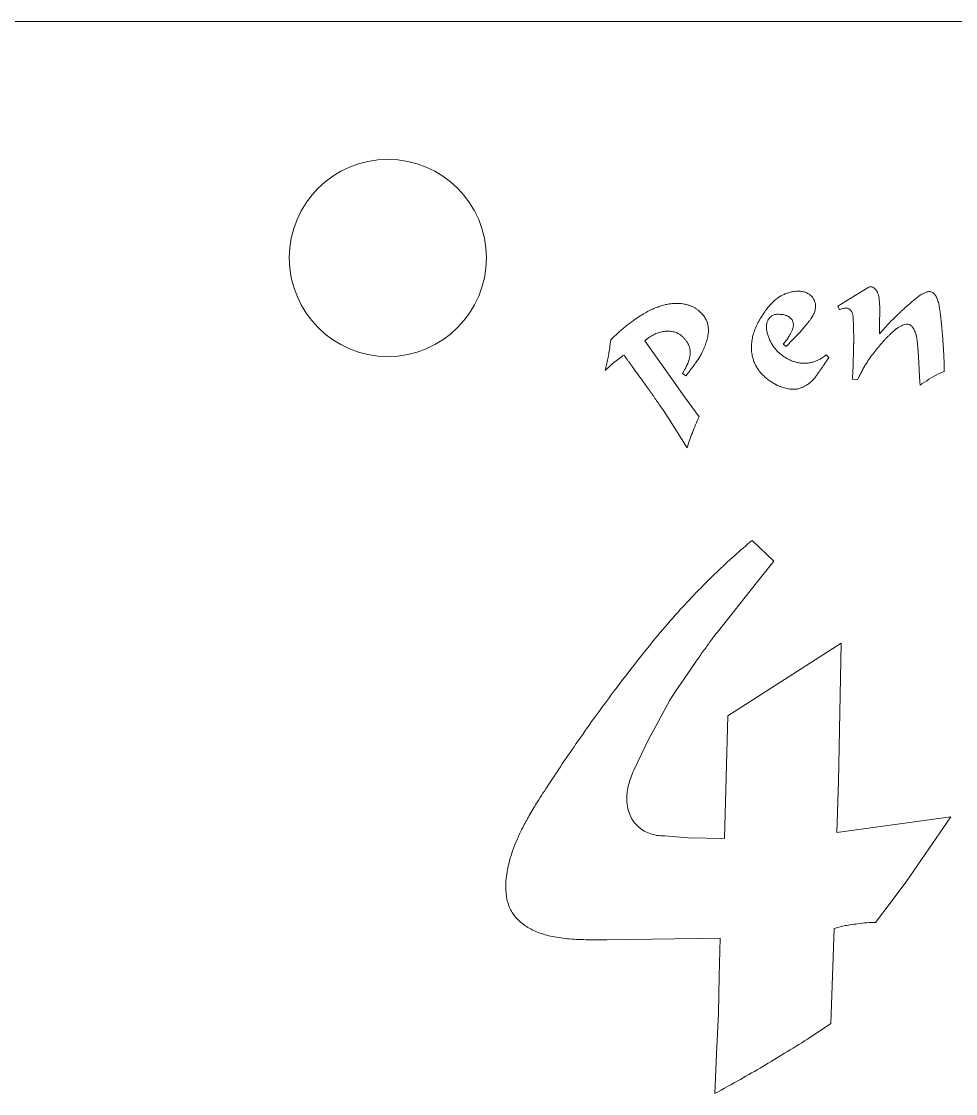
# Model space of a CAD drawing. Header units: millimetres. Extents: x -30 to 30, y -30 to 30.
# Drawn here: x -9.29 to 14.4, y 2.8 to 30 of the extents above; entities that cross this region are included whole.
import ezdxf

# ---------------------------------------------------------------- set-up
doc = ezdxf.new("R2010")
doc.units = ezdxf.units.MM

msp = doc.modelspace()

# ---------------------------------------------------------------- linework, layer by layer
at = {"color": 7, "linetype": 'Continuous', "lineweight": 15}
for p, q in [((22, 30), (-22, 30)), ((12.183, 23.251), (11.41, 22.774)), ((11.41, 22.774), (11.459, 22.684)), ((11.459, 22.684), (11.502, 22.708)), ((12.47, 22.343), (12.479, 22.663)), ((12.479, 22.663), (12.476, 22.691)), ((11.798, 22.518), (11.803, 22.417)), ((11.803, 22.417), (11.806, 22.334)), ((11.806, 22.334), (11.815, 21.843)), ((12.469, 22.27), (12.47, 22.343)), ((12.778, 22.41), (12.472, 22.078)), ((5.882, 22.141), (5.653, 21.927)), ((10.272, 21.933), (10.426, 22.088)), ((10.426, 22.088), (10.445, 22.108)), ((10.445, 22.108), (10.603, 22.292)), ((12.472, 22.078), (12.469, 22.27)), ((14.099, 21.532), (14.064, 22.061)), ((5.653, 21.927), (5.633, 21.763)), ((6.521, 21.9), (6.62, 21.98)), ((7.162, 20.989), (6.521, 21.9)), ((10.077, 21.87), (10.029, 21.812)), ((10.029, 21.812), (10.106, 21.751)), ((10.106, 21.751), (10.272, 21.933)), ((11.117, 21.54), (11.062, 21.498)), ((11.186, 21.472), (11.117, 21.54)), ((13.458, 21.488), (13.492, 20.839)), ((14.109, 21.311), (14.099, 21.532)), ((11.12, 21.376), (11.186, 21.472)), ((14.11, 21.223), (14.109, 21.311)), ((14.111, 21.123), (14.11, 21.223)), ((7.528, 20.476), (7.162, 20.989)), ((7.542, 21.186), (7.475, 21.067)), ((7.475, 21.067), (7.556, 21.006)), ((7.556, 21.006), (7.664, 21.148)), ((11.908, 20.905), (11.935, 20.958)), ((11.935, 20.958), (11.957, 21.002)), ((13.964, 21.057), (14.111, 21.123)), ((11.781, 20.925), (11.908, 20.905)), ((13.492, 20.839), (13.497, 20.775)), ((7.893, 19.967), (7.528, 20.476)), ((6.992, 20.127), (7.119, 19.937)), ((7.119, 19.937), (7.589, 19.186)), ((9.238, 16.836), (9.787, 16.31)), ((9.787, 16.31), (9.346, 15.761)), ((9.346, 15.761), (8.36, 14.511)), ((8.623, 12.383), (11.497, 14.226)), ((11.497, 14.226), (11.43, 10.717)), ((7.681, 13.569), (7.288, 12.998)), ((7.288, 12.998), (7.154, 12.779)), ((7.154, 12.779), (6.739, 12.012)), ((8.537, 9.271), (8.623, 12.383)), ((6.739, 12.012), (6.628, 11.815)), ((6.628, 11.815), (6.235, 11.003)), ((11.43, 10.717), (11.386, 9.423)), ((11.386, 9.423), (14.282, 9.82)), ((14.282, 9.82), (13.162, 8.196)), ((7.024, 9.338), (7.614, 9.293)), ((7.614, 9.293), (8.537, 9.271)), ((13.162, 8.196), (12.769, 7.669)), ((12.769, 7.669), (12.372, 7.143)), ((11.319, 6.99), (11.234, 4.58)), ((11.563, 7.057), (11.319, 6.99)), ((5.556, 6.705), (5.093, 6.705)), ((8.426, 6.749), (5.556, 6.705)), ((8.404, 5.785), (8.426, 6.749)), ((8.382, 4.843), (8.404, 5.785)), ((8.338, 3.812), (8.382, 4.843)), ((11.234, 4.58), (10.64, 4.183)), ((8.296, 2.803), (8.338, 3.812))]:
    msp.add_line(p, q, dxfattribs=at)
msp.add_circle((0, 24), 2.5, dxfattribs=at)
for points, knots in [([(9.562, 22.637), (9.588, 22.672), (9.638, 22.74), (9.716, 22.83), (9.792, 22.908), (9.869, 22.972), (9.947, 23.026), (10.029, 23.069), (10.115, 23.105), (10.176, 23.122), (10.206, 23.131)], [0, 0, 0, 0, 0.1578396, 0.3028062, 0.4327535, 0.5508086, 0.6624606, 0.7735101, 0.8862339, 1, 1, 1, 1]), ([(10.206, 23.131), (10.226, 23.135), (10.266, 23.144), (10.324, 23.153), (10.381, 23.158), (10.434, 23.158), (10.486, 23.153), (10.535, 23.144), (10.581, 23.131), (10.625, 23.113), (10.665, 23.092), (10.702, 23.068), (10.735, 23.04), (10.764, 23.011), (10.788, 22.978), (10.809, 22.942), (10.826, 22.904), (10.833, 22.877), (10.837, 22.864)], [0, 0, 0, 0, 0.081217, 0.158806, 0.23152, 0.302256, 0.368953, 0.433921, 0.496723, 0.558237, 0.617659, 0.675559, 0.730673, 0.783745, 0.837403, 0.890369, 0.944061, 1, 1, 1, 1]), ([(12.183, 23.251), (12.194, 23.257), (12.216, 23.269), (12.241, 23.269), (12.253, 23.269)], [0, 0, 0, 0, 0.510462, 1, 1, 1, 1]), ([(12.253, 23.269), (12.268, 23.266), (12.3, 23.26), (12.343, 23.231), (12.383, 23.187), (12.404, 23.151), (12.416, 23.132)], [0, 0, 0, 0, 0.20637, 0.431695, 0.693607, 1, 1, 1, 1]), ([(12.416, 23.132), (12.42, 23.121), (12.43, 23.1), (12.442, 23.064), (12.45, 23.023), (12.46, 22.977), (12.466, 22.922), (12.471, 22.856), (12.475, 22.777), (12.476, 22.721), (12.476, 22.691)], [0, 0, 0, 0, 0.074824, 0.158836, 0.252649, 0.354832, 0.475292, 0.623359, 0.797746, 1, 1, 1, 1]), ([(12.778, 22.41), (12.809, 22.44), (12.868, 22.5), (12.956, 22.585), (13.04, 22.666), (13.15, 22.765), (13.287, 22.885), (13.414, 22.987), (13.499, 23.052), (13.54, 23.078), (13.579, 23.101), (13.615, 23.12), (13.651, 23.133), (13.684, 23.142), (13.716, 23.147), (13.736, 23.147), (13.746, 23.146)], [0, 0, 0, 0, 0.104076, 0.203243, 0.297885, 0.387675, 0.563345, 0.740718, 0.783535, 0.823025, 0.859009, 0.892519, 0.922838, 0.950488, 0.97645, 1, 1, 1, 1]), ([(13.746, 23.146), (13.757, 23.145), (13.781, 23.141), (13.814, 23.126), (13.844, 23.103), (13.873, 23.073), (13.898, 23.034), (13.922, 22.988), (13.944, 22.935), (13.956, 22.896), (13.962, 22.876)], [0, 0, 0, 0, 0.095324, 0.192014, 0.293544, 0.405589, 0.529917, 0.670018, 0.825802, 1, 1, 1, 1]), ([(6.264, 22.439), (6.313, 22.472), (6.408, 22.536), (6.549, 22.62), (6.683, 22.689), (6.81, 22.744), (6.931, 22.787), (7.048, 22.819), (7.16, 22.839), (7.234, 22.844), (7.27, 22.847)], [0, 0, 0, 0, 0.161335, 0.310874, 0.447404, 0.57255, 0.688483, 0.797953, 0.901688, 1, 1, 1, 1]), ([(7.27, 22.847), (7.299, 22.847), (7.356, 22.848), (7.44, 22.843), (7.52, 22.831), (7.596, 22.813), (7.668, 22.79), (7.735, 22.761), (7.798, 22.727), (7.854, 22.686), (7.906, 22.643), (7.953, 22.598), (7.994, 22.553), (8.017, 22.521), (8.029, 22.505)], [0, 0, 0, 0, 0.100256, 0.196905, 0.289066, 0.378785, 0.465735, 0.549409, 0.630999, 0.71108, 0.789265, 0.862859, 0.933314, 1, 1, 1, 1]), ([(10.837, 22.864), (10.842, 22.838), (10.852, 22.785), (10.843, 22.702), (10.82, 22.615), (10.784, 22.542), (10.745, 22.478), (10.706, 22.423), (10.658, 22.359), (10.622, 22.315), (10.603, 22.292)], [0, 0, 0, 0, 0.12157, 0.24964, 0.387244, 0.53968, 0.628842, 0.734518, 0.858676, 1, 1, 1, 1]), ([(13.962, 22.876), (13.965, 22.866), (13.972, 22.843), (13.979, 22.805), (13.988, 22.761), (13.992, 22.73), (13.994, 22.713)], [0, 0, 0, 0, 0.198316, 0.429351, 0.695419, 1, 1, 1, 1]), ([(9.249, 21.486), (9.24, 21.53), (9.222, 21.618), (9.217, 21.754), (9.23, 21.895), (9.259, 22.039), (9.307, 22.186), (9.373, 22.337), (9.458, 22.488), (9.527, 22.586), (9.562, 22.637)], [0, 0, 0, 0, 0.107961, 0.218138, 0.331842, 0.450727, 0.576549, 0.709028, 0.849889, 1, 1, 1, 1]), ([(11.618, 22.729), (11.599, 22.729), (11.559, 22.729), (11.521, 22.715), (11.502, 22.708)], [0, 0, 0, 0, 0.472102, 1, 1, 1, 1]), ([(11.798, 22.518), (11.796, 22.533), (11.794, 22.561), (11.782, 22.601), (11.767, 22.637), (11.744, 22.667), (11.719, 22.693), (11.688, 22.712), (11.655, 22.725), (11.63, 22.728), (11.618, 22.729)], [0, 0, 0, 0, 0.146095, 0.279035, 0.405005, 0.52758, 0.645475, 0.761386, 0.877196, 1, 1, 1, 1]), ([(13.994, 22.713), (14.001, 22.667), (14.016, 22.57), (14.034, 22.415), (14.051, 22.244), (14.06, 22.124), (14.064, 22.061)], [0, 0, 0, 0, 0.212988, 0.450556, 0.712855, 1, 1, 1, 1]), ([(5.882, 22.141), (5.915, 22.169), (5.981, 22.225), (6.078, 22.302), (6.172, 22.373), (6.234, 22.417), (6.264, 22.439)], [0, 0, 0, 0, 0.271701, 0.529511, 0.771681, 1, 1, 1, 1]), ([(8.029, 22.505), (8.046, 22.477), (8.081, 22.42), (8.114, 22.325), (8.131, 22.222), (8.131, 22.133), (8.123, 22.058), (8.113, 21.998), (8.099, 21.936), (8.08, 21.871), (8.057, 21.804), (8.03, 21.734), (7.999, 21.662), (7.975, 21.613), (7.963, 21.588)], [0, 0, 0, 0, 0.103005, 0.205427, 0.311675, 0.423955, 0.483154, 0.546295, 0.612236, 0.681356, 0.755184, 0.832993, 0.914258, 1, 1, 1, 1]), ([(9.82, 22.565), (9.799, 22.559), (9.759, 22.547), (9.708, 22.511), (9.664, 22.465), (9.632, 22.407), (9.61, 22.341), (9.601, 22.267), (9.606, 22.186), (9.617, 22.131), (9.623, 22.102)], [0, 0, 0, 0, 0.1135825, 0.220978, 0.3305501, 0.4466919, 0.569141, 0.700419, 0.8425734, 1, 1, 1, 1]), ([(9.907, 22.571), (9.891, 22.572), (9.862, 22.572), (9.833, 22.567), (9.82, 22.565)], [0, 0, 0, 0, 0.5427188, 1, 1, 1, 1]), ([(10.279, 22.358), (10.275, 22.374), (10.265, 22.407), (10.238, 22.449), (10.204, 22.486), (10.161, 22.515), (10.109, 22.539), (10.049, 22.557), (9.981, 22.568), (9.932, 22.57), (9.907, 22.571)], [0, 0, 0, 0, 0.1098526, 0.215338, 0.3210824, 0.432465, 0.553476, 0.687247, 0.8344633, 1, 1, 1, 1]), ([(10.264, 22.194), (10.269, 22.209), (10.279, 22.236), (10.287, 22.279), (10.287, 22.319), (10.282, 22.345), (10.279, 22.358)], [0, 0, 0, 0, 0.273856, 0.526728, 0.767923, 1, 1, 1, 1]), ([(13.184, 22.322), (13.169, 22.321), (13.135, 22.321), (13.081, 22.306), (13.022, 22.279), (12.968, 22.25), (12.922, 22.22), (12.885, 22.192), (12.845, 22.161), (12.804, 22.124), (12.759, 22.084), (12.714, 22.039), (12.665, 21.991), (12.632, 21.956), (12.616, 21.938)], [0, 0, 0, 0, 0.065965, 0.143547, 0.235829, 0.343202, 0.403745, 0.469602, 0.542629, 0.62131, 0.706557, 0.797042, 0.895501, 1, 1, 1, 1]), ([(13.392, 22.07), (13.385, 22.09), (13.373, 22.126), (13.35, 22.175), (13.326, 22.217), (13.301, 22.253), (13.274, 22.281), (13.246, 22.302), (13.216, 22.317), (13.195, 22.32), (13.184, 22.322)], [0, 0, 0, 0, 0.176377, 0.332911, 0.474055, 0.599408, 0.712227, 0.812566, 0.908018, 1, 1, 1, 1]), ([(7.478, 22.001), (7.466, 22.013), (7.442, 22.035), (7.401, 22.064), (7.358, 22.088), (7.311, 22.108), (7.262, 22.123), (7.209, 22.135), (7.154, 22.141), (7.076, 22.145), (6.975, 22.136), (6.854, 22.106), (6.734, 22.053), (6.659, 22.005), (6.62, 21.98)], [0, 0, 0, 0, 0.0534352, 0.1065567, 0.1604122, 0.2139658, 0.2698026, 0.32732, 0.3875312, 0.450232, 0.5795048, 0.7115672, 0.8511983, 1, 1, 1, 1]), ([(9.623, 22.102), (9.633, 22.068), (9.651, 22.003), (9.689, 21.91), (9.734, 21.821), (9.789, 21.74), (9.85, 21.665), (9.917, 21.597), (9.99, 21.535), (10.042, 21.5), (10.069, 21.482)], [0, 0, 0, 0, 0.132364, 0.260125, 0.386766, 0.511712, 0.634872, 0.756799, 0.878548, 1, 1, 1, 1]), ([(10.077, 21.87), (10.09, 21.889), (10.114, 21.923), (10.149, 21.972), (10.176, 22.018), (10.207, 22.068), (10.237, 22.126), (10.256, 22.172), (10.264, 22.194)], [0, 0, 0, 0, 0.179233, 0.339863, 0.480536, 0.601277, 0.813027, 1, 1, 1, 1]), ([(13.458, 21.488), (13.456, 21.528), (13.451, 21.603), (13.443, 21.708), (13.434, 21.799), (13.427, 21.876), (13.419, 21.941), (13.41, 21.994), (13.402, 22.036), (13.395, 22.06), (13.392, 22.07)], [0, 0, 0, 0, 0.20406, 0.384555, 0.539363, 0.670551, 0.780502, 0.871677, 0.945143, 1, 1, 1, 1]), ([(5.514, 21.147), (5.526, 21.195), (5.55, 21.293), (5.581, 21.443), (5.61, 21.6), (5.625, 21.708), (5.633, 21.763)], [0, 0, 0, 0, 0.237038, 0.479314, 0.73297, 1, 1, 1, 1]), ([(7.578, 21.882), (7.563, 21.902), (7.533, 21.944), (7.497, 21.982), (7.478, 22.001)], [0, 0, 0, 0, 0.483996, 1, 1, 1, 1]), ([(7.542, 21.186), (7.561, 21.224), (7.595, 21.294), (7.633, 21.398), (7.66, 21.491), (7.672, 21.577), (7.671, 21.657), (7.653, 21.735), (7.623, 21.811), (7.593, 21.858), (7.578, 21.882)], [0, 0, 0, 0, 0.169867, 0.318904, 0.449671, 0.563523, 0.669224, 0.774609, 0.884359, 1, 1, 1, 1]), ([(11.802, 21.285), (11.802, 21.328), (11.804, 21.409), (11.807, 21.52), (11.809, 21.615), (11.812, 21.694), (11.812, 21.755), (11.814, 21.799), (11.814, 21.827), (11.815, 21.84), (11.815, 21.843)], [0, 0, 0, 0, 0.231016, 0.431243, 0.601869, 0.741679, 0.851858, 0.931251, 0.981012, 1, 1, 1, 1]), ([(12.616, 21.938), (12.576, 21.895), (12.497, 21.808), (12.385, 21.673), (12.277, 21.533), (12.21, 21.436), (12.177, 21.387)], [0, 0, 0, 0, 0.248971, 0.497983, 0.748179, 1, 1, 1, 1]), ([(5.989, 21.538), (5.944, 21.506), (5.857, 21.444), (5.734, 21.347), (5.619, 21.249), (5.549, 21.181), (5.514, 21.147)], [0, 0, 0, 0, 0.265318, 0.520787, 0.764493, 1, 1, 1, 1]), ([(6.992, 20.127), (6.934, 20.211), (6.82, 20.375), (6.652, 20.616), (6.488, 20.844), (6.358, 21.026), (6.259, 21.161), (6.196, 21.25), (6.14, 21.326), (6.093, 21.391), (6.055, 21.444), (6.025, 21.486), (6.004, 21.516), (5.993, 21.532), (5.989, 21.538)], [0, 0, 0, 0, 0.176859, 0.346524, 0.508815, 0.663607, 0.734926, 0.797855, 0.85253, 0.898728, 0.936761, 0.966317, 0.987396, 1, 1, 1, 1]), ([(7.963, 21.588), (7.948, 21.558), (7.916, 21.494), (7.865, 21.417), (7.815, 21.351), (7.772, 21.29), (7.72, 21.222), (7.684, 21.173), (7.664, 21.148)], [0, 0, 0, 0, 0.193282, 0.400007, 0.517882, 0.657056, 0.818003, 1, 1, 1, 1]), ([(9.742, 20.847), (9.71, 20.868), (9.647, 20.909), (9.562, 20.978), (9.486, 21.051), (9.42, 21.13), (9.362, 21.212), (9.314, 21.299), (9.276, 21.391), (9.258, 21.454), (9.249, 21.486)], [0, 0, 0, 0, 0.1383484, 0.2699661, 0.3975194, 0.5209569, 0.6413858, 0.7606802, 0.8798358, 1, 1, 1, 1]), ([(10.746, 21.349), (10.773, 21.357), (10.827, 21.372), (10.907, 21.406), (10.986, 21.447), (11.036, 21.481), (11.062, 21.498)], [0, 0, 0, 0, 0.238048, 0.482622, 0.735941, 1, 1, 1, 1]), ([(10.069, 21.482), (10.098, 21.466), (10.154, 21.433), (10.24, 21.393), (10.326, 21.362), (10.412, 21.341), (10.496, 21.328), (10.58, 21.326), (10.664, 21.331), (10.719, 21.343), (10.746, 21.349)], [0, 0, 0, 0, 0.14098, 0.2743679, 0.4028371, 0.5266587, 0.6462915, 0.7646661, 0.8814203, 1, 1, 1, 1]), ([(11.12, 21.376), (11.103, 21.351), (11.069, 21.303), (11.023, 21.233), (10.98, 21.172), (10.942, 21.118), (10.908, 21.071), (10.88, 21.031), (10.856, 20.999), (10.82, 20.952), (10.771, 20.892), (10.72, 20.849), (10.696, 20.828)], [0, 0, 0, 0, 0.132636, 0.252346, 0.360211, 0.455148, 0.538253, 0.608427, 0.667559, 0.713002, 0.86334, 1, 1, 1, 1]), ([(11.781, 20.925), (11.784, 20.958), (11.788, 21.022), (11.794, 21.115), (11.799, 21.202), (11.801, 21.258), (11.802, 21.285)], [0, 0, 0, 0, 0.27499, 0.535137, 0.774993, 1, 1, 1, 1]), ([(12.177, 21.387), (12.156, 21.356), (12.114, 21.293), (12.057, 21.196), (12.005, 21.098), (11.973, 21.034), (11.957, 21.002)], [0, 0, 0, 0, 0.252591, 0.510096, 0.761755, 1, 1, 1, 1]), ([(13.964, 21.057), (13.883, 21.013), (13.723, 20.927), (13.572, 20.825), (13.497, 20.775)], [0, 0, 0, 0, 0.502235, 1, 1, 1, 1]), ([(9.835, 20.79), (9.821, 20.799), (9.79, 20.818), (9.759, 20.837), (9.742, 20.847)], [0, 0, 0, 0, 0.459726, 1, 1, 1, 1]), ([(9.925, 20.75), (9.915, 20.754), (9.896, 20.762), (9.871, 20.773), (9.851, 20.782), (9.84, 20.787), (9.835, 20.79)], [0, 0, 0, 0, 0.340834, 0.618039, 0.840616, 1, 1, 1, 1]), ([(10.412, 20.683), (10.395, 20.679), (10.361, 20.671), (10.306, 20.668), (10.249, 20.669), (10.19, 20.675), (10.127, 20.685), (10.062, 20.702), (9.994, 20.724), (9.949, 20.741), (9.925, 20.75)], [0, 0, 0, 0, 0.105107, 0.212586, 0.326395, 0.446084, 0.572261, 0.707378, 0.848839, 1, 1, 1, 1]), ([(10.696, 20.828), (10.67, 20.81), (10.622, 20.776), (10.548, 20.736), (10.48, 20.702), (10.434, 20.689), (10.412, 20.683)], [0, 0, 0, 0, 0.291265, 0.55358, 0.789901, 1, 1, 1, 1]), ([(7.893, 19.967), (7.863, 19.9), (7.804, 19.767), (7.723, 19.569), (7.652, 19.376), (7.61, 19.248), (7.589, 19.186)], [0, 0, 0, 0, 0.264562, 0.519649, 0.764871, 1, 1, 1, 1]), ([(7.418, 15.082), (7.57, 15.246), (7.868, 15.567), (8.327, 16.02), (8.779, 16.444), (9.087, 16.707), (9.238, 16.836)], [0, 0, 0, 0, 0.265191, 0.519626, 0.764468, 1, 1, 1, 1]), ([(5.226, 12.319), (5.421, 12.586), (5.798, 13.098), (6.36, 13.824), (6.89, 14.484), (7.247, 14.889), (7.418, 15.082)], [0, 0, 0, 0, 0.280873, 0.541089, 0.780776, 1, 1, 1, 1]), ([(8.36, 14.511), (8.32, 14.462), (8.228, 14.346), (8.08, 14.135), (7.89, 13.873), (7.755, 13.676), (7.681, 13.569)], [0, 0, 0, 0, 0.1633691, 0.3824428, 0.6643764, 1, 1, 1, 1]), ([(3.757, 10.146), (3.851, 10.294), (4.054, 10.612), (4.391, 11.121), (4.788, 11.697), (5.074, 12.104), (5.226, 12.319)], [0, 0, 0, 0, 0.199603, 0.431708, 0.69872, 1, 1, 1, 1]), ([(6.235, 11.003), (6.208, 10.94), (6.157, 10.819), (6.104, 10.637), (6.065, 10.466), (6.062, 10.355), (6.06, 10.302)], [0, 0, 0, 0, 0.28182, 0.541221, 0.781555, 1, 1, 1, 1]), ([(2.99, 8.043), (2.991, 8.114), (2.994, 8.261), (3.033, 8.486), (3.087, 8.722), (3.163, 8.972), (3.271, 9.237), (3.404, 9.522), (3.567, 9.829), (3.692, 10.037), (3.757, 10.146)], [0, 0, 0, 0, 0.093884, 0.194459, 0.300746, 0.414986, 0.54002, 0.679049, 0.831221, 1, 1, 1, 1]), ([(6.06, 10.302), (6.062, 10.232), (6.067, 10.098), (6.122, 9.909), (6.199, 9.74), (6.316, 9.596), (6.46, 9.481), (6.629, 9.398), (6.819, 9.345), (6.954, 9.34), (7.024, 9.338)], [0, 0, 0, 0, 0.136538, 0.260652, 0.379673, 0.498551, 0.617429, 0.737358, 0.863462, 1, 1, 1, 1]), ([(5.093, 6.705), (4.929, 6.709), (4.62, 6.717), (4.189, 6.774), (3.821, 6.876), (3.52, 7.026), (3.279, 7.215), (3.107, 7.453), (3.005, 7.735), (2.995, 7.938), (2.99, 8.043)], [0, 0, 0, 0, 0.174734, 0.328265, 0.461919, 0.579268, 0.684972, 0.784992, 0.887942, 1, 1, 1, 1]), ([(12.372, 7.143), (12.298, 7.142), (12.147, 7.141), (11.93, 7.112), (11.734, 7.086), (11.615, 7.066), (11.563, 7.057)], [0, 0, 0, 0, 0.27275, 0.554904, 0.806626, 1, 1, 1, 1]), ([(10.64, 4.183), (10.448, 4.063), (10.074, 3.83), (9.508, 3.487), (8.919, 3.147), (8.511, 2.922), (8.296, 2.803)], [0, 0, 0, 0, 0.2497775, 0.4867296, 0.7291128, 1, 1, 1, 1])]:
    msp.add_open_spline(points, degree=3, knots=knots, dxfattribs=at)

doc.saveas('drawing.dxf')
